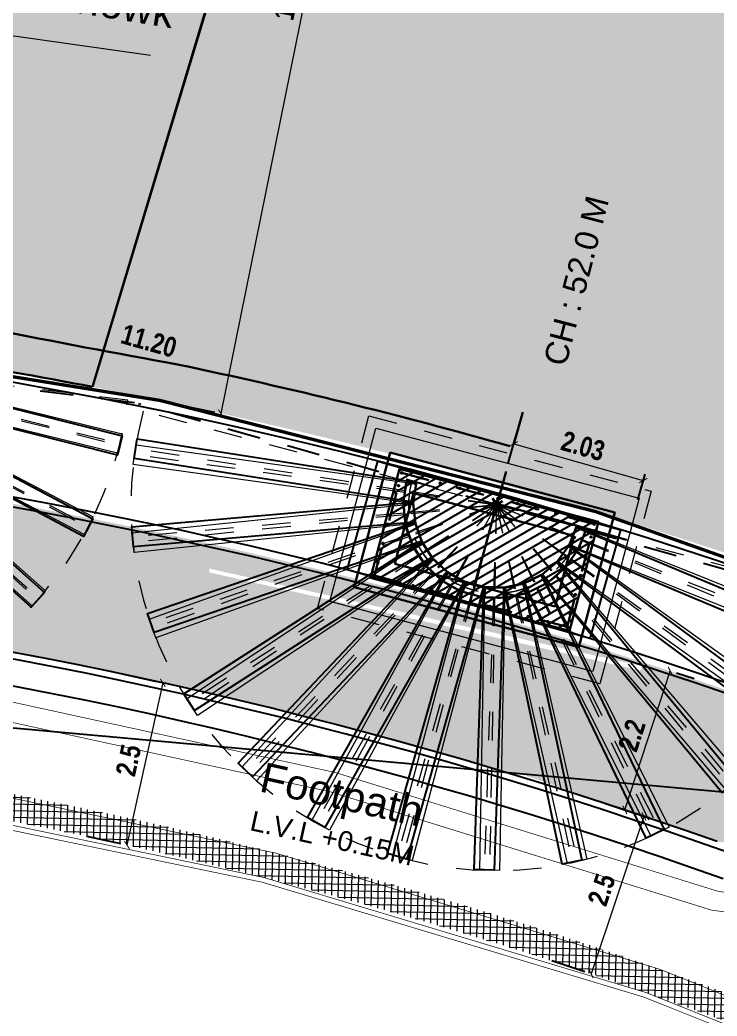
# Model space of a CAD drawing. Header units: metres. Extents: x 6 to 601, y -20 to 118.
# Drawn here: x 285.527 to 287.967, y 51.945 to 55.432 of the extents above; entities that cross this region are included whole.
import ezdxf

# ---------------------------------------------------------------- set-up
doc = ezdxf.new("R2010")
doc.units = ezdxf.units.M
doc.header["$MEASUREMENT"] = 0
for name, pattern in [('CENTER', [2, 1.25, -0.25, 0.25, -0.25]), ('DASHED', [0.75, 0.5, -0.25]), ('DASHED2', [0.375, 0.25, -0.125]), ('HIDDEN', [0.375, 0.25, -0.125])]:
    doc.linetypes.add(name, pattern=pattern)
for name, color, linetype, lineweight in [('base plate', 40, 'Continuous', 30), ('boult', 142, 'Continuous', 30), ('DASHED LINE', 8, 'DASHED2', 5), ('EXISTING ROAD', 7, 'Continuous', 5), ('foundation wall and slab', 7, 'Continuous', 30), ('PDA_Tactile band', 250, 'Continuous', 30)]:
    doc.layers.add(name, color=color, linetype=linetype, lineweight=lineweight)
for name, color, linetype in [('CENTER LINE', 6, 'CENTER'), ('F.B.', 60, 'Continuous'), ('HATCH', 8, 'Continuous'), ('HATH', 11, 'Continuous'), ('PDA_Hatch 2_Black Electrical Band Blocks_100x100x60mm', 253, 'Continuous'), ('PDA_Kerb Edge', 7, 'Continuous'), ('PDA_Text', 19, 'Continuous'), ('PDA_Utility Band', 7, 'Continuous')]:
    doc.layers.add(name, color=color, linetype=linetype)
for name, color, linetype, true_color in [('PDA - Dimensions', 7, 'Continuous', 0x000000), ('PDA_Chainage Lines', 7, 'DASHED', 0x636466), ('PDA_Chainage Text', 7, 'Continuous', 0x636466)]:
    doc.layers.add(name, color=color, linetype=linetype, true_color=true_color)
doc.styles.add('AR', font='arial.ttf')
doc.styles.add('ARIAL', font='arialbd.ttf', dxfattribs={"width": 0.8})
doc.styles.add('RS', font='RomanS')
doc.styles.get("Standard").update_dxf_attribs({"font": 'arial.ttf'})
doc.dimstyles.new('PDA_Dimentions', dxfattribs={"dimtxt": 0.3, "dimasz": 0.1, "dimexe": 0.075, "dimexo": 0.625, "dimgap": 0.1, "dimtad": 1, "dimdsep": 46, "dimtxsty": 'ARIAL', "dimblk": 'ARCHTICK', "dimcen": 0.09, "dimadec": 0, "dimazin": 0, "dimtfac": 1, "dimtmove": 1, "dimatfit": 3, "dimldrblk": 'ARCHTICK', "dimfxl": 1, "dimfxlon": 1, "dimlwd": 9, "dimarcsym": 0})
doc.dimstyles.get("Standard").update_dxf_attribs({"dimtxt": 0.18, "dimasz": 0.18, "dimexe": 0.18, "dimexo": 0.0625, "dimgap": 0.09, "dimtad": 0, "dimdec": 4, "dimzin": 0, "dimdsep": 46, "dimtxsty": 'Standard', "dimcen": 0.09, "dimadec": 0, "dimazin": 0, "dimtfac": 1, "dimtdec": 4, "dimtofl": 0, "dimtmove": 0, "dimatfit": 3, "dimfxl": 1, "dimtolj": 1, "dimtzin": 0, "dimarcsym": 0})

# ---------------------------------------------------------------- blocks, each defined once
blk = doc.blocks.new('Survey Base')
at = {"layer": 'CENTER LINE', "color": 8, "lineweight": 5, "ltscale": 2}
blk.add_lwpolyline([(9990.753495437828, 9926.798102528162), (9991.018061705803, 9931.446083342527), (9991.532914148022, 9956.941508111537, 0.3172132150365968), (9941.096063581146, 10030.38178720705), (9890.50529859179, 10050.81798229878), (9884.494266879756, 10053.28136159857)], format="xyb", dxfattribs=at)
at = {"layer": 'F.B.', "elevation": 99.5641}
blk.add_lwpolyline([(9979.289, 9962.5649), (9976.7042, 9967.5622), (9966.6793, 9982.9754), (9956.8195, 9996.7873)], dxfattribs=at)
blk = doc.blocks.new('_ArchTick')
at = {"color": 0, "linetype": 'ByBlock', "const_width": 0.15}
blk.add_lwpolyline([(-0.5, -0.5), (0.5, 0.5)], dxfattribs=at)
blk = doc.blocks.new('*D496')
at = {"layer": 'Defpoints', "color": 0, "transparency": 16777216}
for p in [(378.400240824245, 244.9587376485179, 99.60370000000044), (375.8554808308509, 232.3725419631082), (375.8554808308509, 232.3725419631082)]:
    blk.add_point(p, dxfattribs=at)
at = {"layer": 'PDA - Dimensions', "color": 0, "lineweight": 9, "transparency": 16777216}
blk.add_line((378.400240824245, 244.9587376485179), (375.8554808308509, 232.3725419631082), dxfattribs=at)
at = {"layer": 'PDA - Dimensions', "color": 0, "lineweight": -2, "transparency": 16777216}
for p, q in [((377.7876368542196, 245.0825979565633), (378.3022241890409, 244.9785552978051)), ((375.2428768608255, 232.4964022711536), (375.7574641956468, 232.3923596123955))]:
    blk.add_line(p, q, dxfattribs=at)
at = {"layer": 'PDA - Dimensions', "color": 0, "lineweight": 9, "transparency": 16777216, "xscale": 0.1, "yscale": 0.1, "zscale": 0.1}
for p, rotation in [((378.400240824245, 244.9587376485179), 78.56965448201636), ((375.8554808308509, 232.3725419631082), 258.5696544820163)]:
    blk.add_blockref('_ArchTick', p, dxfattribs=dict(at, rotation=rotation))
at = {"layer": 'PDA - Dimensions', "color": 0, "transparency": 16777216, "insert": (376.8796099636239, 238.7158328015863), "char_height": 0.3, "attachment_point": 5, "rotation": 78.56965448201632, "style": 'ARIAL'}
blk.add_mtext('12.84', dxfattribs=at)
blk = doc.blocks.new('*D506')
at = {"layer": 'Defpoints', "color": 0, "transparency": 16777216}
for p in [(374.9802791805869, 228.3159886190114), (374.4406231055727, 225.8750291545165), (374.4406231055727, 225.8750291545165)]:
    blk.add_point(p, dxfattribs=at)
at = {"layer": 'PDA - Dimensions', "color": 0, "lineweight": -2, "transparency": 16777216}
for p, q in [((374.3700154788846, 228.4509079074202), (374.8826369883145, 228.3375757051568)), ((373.8303594038705, 226.0099484429253), (374.3429809133003, 225.896616240662))]:
    blk.add_line(p, q, dxfattribs=at)
at = {"layer": 'PDA - Dimensions', "color": 0, "lineweight": 9, "transparency": 16777216}
blk.add_line((374.9802791805869, 228.3159886190114), (374.4406231055727, 225.8750291545165), dxfattribs=at)
at = {"layer": 'PDA - Dimensions', "color": 0, "lineweight": 9, "transparency": 16777216, "xscale": 0.1, "yscale": 0.1, "zscale": 0.1}
for p, rotation in [((374.9802791805869, 228.3159886190114), 77.53337616304817), ((374.4406231055727, 225.8750291545165), 257.5333761630481)]:
    blk.add_blockref('_ArchTick', p, dxfattribs=dict(at, rotation=rotation))
at = {"layer": 'PDA - Dimensions', "color": 0, "transparency": 16777216, "insert": (374.4632485532988, 227.1501613221178), "char_height": 0.3, "attachment_point": 5, "rotation": 77.53337616304813, "style": 'ARIAL'}
blk.add_mtext('2.5', dxfattribs=at)
blk = doc.blocks.new('*D555')
at = {"layer": 'Defpoints', "color": 0, "transparency": 16777216}
for p in [(382.2231998492861, 226.3063542402761), (381.4279729654117, 223.9362944718122), (381.4279729654079, 223.9362944718135)]:
    blk.add_point(p, dxfattribs=at)
at = {"layer": 'PDA - Dimensions', "color": 0, "lineweight": -2, "transparency": 16777216}
for p, q in [((381.6306644810776, 226.5051678148178), (382.128394190369, 226.338164412204)), ((380.8354375972032, 224.1351080463539), (381.3331673064945, 223.9681046437402))]:
    blk.add_line(p, q, dxfattribs=at)
at = {"layer": 'PDA - Dimensions', "color": 0, "lineweight": 9, "transparency": 16777216}
blk.add_line((382.2231998492823, 226.3063542402773), (381.4279729654079, 223.9362944718135), dxfattribs=at)
at = {"layer": 'PDA - Dimensions', "color": 0, "lineweight": 9, "transparency": 16777216, "xscale": 0.1, "yscale": 0.1, "zscale": 0.1}
for p, rotation in [((382.2231998492823, 226.3063542402773), 71.45183630980459), ((381.4279729654079, 223.9362944718135), 251.4518363098046)]:
    blk.add_blockref('_ArchTick', p, dxfattribs=dict(at, rotation=rotation))
at = {"layer": 'PDA - Dimensions', "color": 0, "transparency": 16777216, "insert": (381.5855651228588, 225.2018587715338), "char_height": 0.3, "attachment_point": 5, "rotation": 71.45183630980462, "style": 'ARIAL'}
blk.add_mtext('2.5', dxfattribs=at)
blk = doc.blocks.new('*D551')
at = {"layer": 'Defpoints', "color": 0, "transparency": 16777216}
for p in [(382.3863598795088, 228.569689486596), (382.6198323579122, 228.493358547582), (381.7027069004125, 226.4786087602315)]:
    blk.add_point(p, dxfattribs=at)
at = {"layer": 'PDA_Tactile band', "color": 0, "lineweight": 9, "transparency": 16777216}
blk.add_line((381.936179378816, 226.4022778212175), (382.6198323579122, 228.493358547582), dxfattribs=at)
at = {"layer": 'PDA_Tactile band', "color": 0, "lineweight": -2, "transparency": 16777216}
for p, q in [((382.9804169040441, 228.3754698902618), (382.7148814818378, 228.4622834121685)), ((382.2967639249479, 226.2843891638973), (382.0312285027416, 226.371202685804))]:
    blk.add_line(p, q, dxfattribs=at)
at = {"layer": 'PDA_Tactile band', "color": 0, "lineweight": 9, "transparency": 16777216, "xscale": 0.1, "yscale": 0.1, "zscale": 0.1}
for p, rotation in [((382.6198323579122, 228.493358547582), 71.89548359588375), ((381.936179378816, 226.4022778212175), 251.8954835958838)]:
    blk.add_blockref('_ArchTick', p, dxfattribs=dict(at, rotation=rotation))
at = {"layer": 'PDA_Tactile band', "color": 0, "transparency": 16777216, "insert": (382.0397995373252, 227.5256967979803), "char_height": 0.3, "attachment_point": 5, "rotation": 71.89548359588375, "style": 'ARIAL'}
blk.add_mtext('2.2', dxfattribs=at)
blk = doc.blocks.new('*U448')
blk.add_lwpolyline([(0.05641654661860684, -0.1579309129576671), (0.09249480239503782, 0.1398917850694232), (-0.05641654661849316, 0.1579309129576671), (-0.09249480239498098, -0.139891785069409)], close=True)
blk = doc.blocks.new('*U449')
at = {"color": 0, "linetype": 'ByBlock', "lineweight": -2, "transparency": 16777216}
for p, rotation in [((413.8588475626099, 57.78330548421348), 304.6153846153848), ((414.1554084339013, 57.89595451952702), 290.7692307692309), ((414.4703104639679, 57.93435851669083), 276.9230769230771), ((414.7852526914445, 57.89628557498259), 263.0769230769233), ((415.0819318188385, 57.78394835538489), 249.2307692307695), ((413.5978628899781, 57.60295816322004), 318.4615384615385), ((415.3431059336506, 57.60387548877154), 235.3846153846157), ((413.3876218965387, 57.36539368730702), 332.3076923076924), ((415.5535965456571, 57.36653215561189), 221.5384615384619), ((413.2403430246354, 57.08441844030273), 346.1538461538462), ((415.7011707055906, 57.08571188772127), 207.6923076923081), ((415.7772519396858, 56.77773493832933), 193.8461538461543)]:
    blk.add_blockref('*U448', p, dxfattribs=dict(at, rotation=rotation))
blk.add_blockref('*U448', (413.1645855869664, 56.7763616822596), dxfattribs=at)
blk = doc.blocks.new('*U450')
at = {"layer": 'DASHED LINE'}
blk.add_line((0.690436106006814, -0.08347524936893791), (-0.6904361060068709, 0.08347524936894501), dxfattribs=at)
blk = doc.blocks.new('*U451')
at = {"color": 0, "linetype": 'ByBlock', "lineweight": -2, "transparency": 16777216}
for p, rotation in [((414.3042208211149, 57.293600452492), 290.7692307692309), ((414.470645869143, 57.31389462633893), 276.9230769230771), ((414.6370916214359, 57.29377096745409), 263.0769230769233), ((414.7938848558761, 57.23439898974537), 249.2307692307695), ((414.1474884962126, 57.23406786953098), 304.6153846153847), ((414.9319133195982, 57.13922917674881), 235.3846153846157), ((414.0095576074607, 57.13875669478542), 318.4615384615385), ((415.0431553000037, 57.01379245206759), 221.5384615384619), ((413.898444196755, 57.01320606728951), 332.3076923076924), ((415.1211458175395, 56.86537874219625), 207.692307692308), ((413.8206057716448, 56.86471253315535), 346.1538461538462), ((415.1613523468105, 56.70261331249061), 193.8461538461542)]:
    blk.add_blockref('*U450', p, dxfattribs=dict(at, rotation=rotation))
blk.add_blockref('*U450', (413.7805660184665, 56.70190599683478), dxfattribs=at)
blk = doc.blocks.new('*U452')
blk.add_lwpolyline([(2.095111397620485, -0.4048994177627776), (-2.131111158647741, 0.1070653833203465), (-2.095126483942636, 0.4048994177627776), (2.131111158647684, -0.1070672108780428)])
blk = doc.blocks.new('*U453')
at = {"color": 0, "linetype": 'ByBlock', "lineweight": -2, "transparency": 16777216}
for p, rotation in [((422.636090987239, 59.98795750242099), 276.9230769230771), ((421.8297471062255, 59.88974331678241), 290.7692307692308), ((423.4425081736191, 59.89034704079299), 263.0769230769233), ((424.2021326297007, 59.60258469712863), 249.2307692307694), ((421.0703383060025, 59.60141233535253), 304.6153846153847), ((424.8708177432189, 59.14139417286815), 235.3846153846156), ((420.4019986657002, 59.13972130673158), 318.4615384615385), ((425.4097019659474, 58.53357818492218), 221.5384615384618), ((419.8635696558973, 58.53150203532439), 332.3076923076924), ((425.7874673056259, 57.81446078918896), 207.6923076923079), ((419.4863428135336, 57.81210201439807), 346.1538461538462), ((425.9821594138331, 57.0258344748231), 193.8461538461542)]:
    blk.add_blockref('*U452', p, dxfattribs=dict(at, rotation=rotation))
blk.add_blockref('*U452', (419.2922411915235, 57.02333015825616), dxfattribs=at)
blk = doc.blocks.new('*U454')
at = {"layer": 'DASHED LINE'}
blk.add_line((2.038678879989163, -0.2469656562969931), (-2.03867887998922, 0.2469656562970002), dxfattribs=at)
blk = doc.blocks.new('*U455')
at = {"color": 0, "linetype": 'ByBlock', "lineweight": -2, "transparency": 16777216}
for p, rotation in [((422.6360692458626, 60.06294154116071), 276.9230769230772), ((421.8117811415721, 59.96254325258238), 290.769230769231), ((423.4604319190496, 59.96315738269681), 263.0769230769233), ((424.2369601990038, 59.66898986977994), 249.2307692307695), ((421.035472234634, 59.66779730056104), 304.6153846153848), ((424.9205250846597, 59.1975349490054), 235.3846153846157), ((420.3522587769516, 59.19583324847024), 318.4615384615385), ((425.4714002695203, 58.57619186669973), 221.5384615384619), ((419.8018466513055, 58.57407993149798), 332.3076923076924), ((425.8575708901913, 57.8410708243163), 207.6923076923081), ((419.4162238097715, 57.83867139244531), 346.1538461538462), ((426.0565941138724, 57.03489438478218), 193.8461538461543)]:
    blk.add_blockref('*U454', p, dxfattribs=dict(at, rotation=rotation))
blk.add_blockref('*U454', (419.2178012502176, 57.03234690250072), dxfattribs=at)
blk = doc.blocks.new('tree1')
at = {"linetype": 'DASHED'}
blk.add_line((482.9002406898329, 79.53326005811515), (494.1002406898329, 79.53326005811515), dxfattribs=at)
at = {"color": 1, "lineweight": 30}
for p, q in [((488.4161584743432, 79.61352992475265), (488.5842318650034, 79.45307710396216)), ((488.4258935361611, 79.45539307698962), (488.5721723742903, 79.60859721413729))]:
    blk.add_line(p, q, dxfattribs=at)
blk.add_lwpolyline([(486.6002406898334, 81.08326005811514), (490.4002406898334, 81.08326005811514), (490.4002406898334, 79.38326005811514), (486.6002406898334, 79.38326005811514)], close=True)
at = {"layer": 'DASHED LINE'}
for radius in [1.4, 1.324999999999998, 1.25]:
    blk.add_arc((488.5002406898328, 79.53326005811509), radius, 2.882441545614316e-07, 180.0000002882435, dxfattribs=at)
for name, p in [('*U453', (65.86288834761234, 22.91482931064924)), ('*U455', (65.86288834761234, 22.91482931064924)), ('*U449', (74.02923856535944, 22.91482931064924)), ('*U451', (74.02923856535944, 22.91482931064924))]:
    blk.add_blockref(name, p)
blk = doc.blocks.new('*D513')
at = {"layer": 'Defpoints', "color": 0, "transparency": 16777216}
for p in [(382.2130371447497, 231.3633791423162), (380.0099597244553, 231.0241665907124), (381.9611761321885, 230.4725228204352)]:
    blk.add_point(p, dxfattribs=at)
at = {"layer": 'PDA_Tactile band', "color": 0, "lineweight": -2, "transparency": 16777216}
for p, q in [((380.1799936626165, 231.6255927789296), (380.2890261671223, 232.0112511027082)), ((382.1312100703497, 231.0739490086523), (382.2402425748555, 231.459607332431))]:
    blk.add_line(p, q, dxfattribs=at)
at = {"layer": 'PDA_Tactile band', "color": 0, "lineweight": 9, "transparency": 16777216}
blk.add_line((380.2618207370165, 231.9150229125934), (382.2130371447497, 231.3633791423162), dxfattribs=at)
at = {"layer": 'PDA_Tactile band', "color": 0, "lineweight": 9, "transparency": 16777216, "xscale": 0.1, "yscale": 0.1, "zscale": 0.1}
for p, rotation in [((380.2618207370165, 231.9150229125934), 164.2134536262469), ((382.2130371447497, 231.3633791423162), 344.213453626247)]:
    blk.add_blockref('_ArchTick', p, dxfattribs=dict(at, rotation=rotation))
at = {"layer": 'PDA_Tactile band', "color": 0, "transparency": 16777216, "insert": (381.306305444183, 231.8828237611594), "char_height": 0.3, "attachment_point": 5, "rotation": 344.213453626247, "style": 'ARIAL'}
blk.add_mtext('2.03', dxfattribs=at)
blk = doc.blocks.new('*U457')
blk.add_lwpolyline([(0.05641654661860684, -0.1579309129576671), (0.09249480239503782, 0.1398917850694232), (-0.05641654661849316, 0.1579309129576671), (-0.09249480239498098, -0.139891785069409)], close=True)
blk = doc.blocks.new('*U458')
at = {"layer": 'DASHED LINE'}
blk.add_line((0.690436106006814, -0.08347524936893791), (-0.6904361060068709, 0.08347524936894501), dxfattribs=at)
blk = doc.blocks.new('*U459')
at = {"layer": 'DASHED LINE'}
blk.add_line((2.038678879989163, -0.2469656562969931), (-2.03867887998922, 0.2469656562970002), dxfattribs=at)
blk = doc.blocks.new('zw$CD35')
at = {"lineweight": 9}
for points in [[(5.349329248408637, 1.240885874912236), (5.34814641271695, 5.498005047963202), (5.648146374945398, 5.498182667830654), (5.649329214859524, 1.241048298166129)], [(5.056744048123843, 1.168770098260079), (4.036800280637658, 5.30190205403218), (4.328040281974924, 5.373869202836037), (5.347987690348521, 1.240722493046846)], [(5.650670889520255, 1.24088587659311), (6.668317727734042, 5.374583974583807), (6.959642743504448, 5.302961742893777), (5.941992272602735, 1.169248888864999)], [(4.78991927700249, 1.028729653445479), (2.810490002143346, 4.797671785992625), (3.076044232326041, 4.93724599463435), (5.055480573142426, 1.168290408116425)], [(5.943256090609568, 1.168770103205011), (7.920590667487594, 4.938811618061449), (8.186309985806728, 4.799551958583543), (6.208968350449029, 1.029496985831797)], [(4.564361820873566, 0.8289031820947539), (1.740484273163613, 4.014618274220545), (1.96491968558387, 4.213687997025488), (4.788807313673144, 1.027961532871107)], [(6.210080863293198, 1.028729661367094), (9.03218768054606, 4.216013483789148), (9.256858660483639, 4.017209661743958), (6.434741769172539, 0.829914461693325)], [(4.393180259219304, 0.5809038723831392), (0.8889679373541954, 2.998249742536429), (1.059241161631681, 3.245245770804166), (4.563465992463183, 0.8278912714654438)], [(6.435638321651363, 0.8289031925326706), (9.938506789001229, 3.24819597206648), (10.10907236984906, 3.001401742968779), (6.606191398330043, 0.5821003272995384)], [(4.286323042183334, 0.2991445427502681), (0.3054280290163405, 1.807633835652472), (0.411643404274034, 2.088201658014115), (4.392552628018835, 0.5797069802665272)], [(6.606819886072339, 0.5809038847307477), (10.58687602060565, 2.091605118801258), (10.69342355078553, 1.811163266185682), (6.713353208669001, 0.3004566393736887)], [(4.250000322809683, 2.128089704456215e-08), (0.02377776654145691, 0.5119648223640212), (0.05976244124656205, 0.8097988568064522), (4.286000083836882, 0.2978322281656318)], [(6.713677106251571, 0.2991445562899672), (10.93961451234467, 0.8134577803485636), (10.97595183668705, 0.5156665653244725), (6.749999345289769, 0.001351505324873603)]]:
    blk.add_lwpolyline(points, dxfattribs=at)
at = {"layer": 'DASHED LINE', "lineweight": 9}
blk.add_line((1.587304723216221e-07, 3.637978807091713e-12), (10.99999984127862, 4.609501047525555e-08), dxfattribs=at)
for centre, radius, start, end in [((5.5, 0.001321378349530278), 5.500000000000005, 359.986235134099, 180.0137653460444), ((5.500000075886419, 2.825254341587424e-08), 1.4, 2.882736701088755e-07, 180.0000002882737), ((5.500000075886419, 2.825254341587424e-08), 1.324999999999998, 2.882736701088755e-07, 180.0000002882737), ((5.500000075886419, 2.825254341587424e-08), 1.25, 2.882736701088755e-07, 180.0000002882737)]:
    blk.add_arc(centre, radius, start, end, dxfattribs=at)
at = {"color": 0, "linetype": 'ByBlock', "lineweight": 9}
for name, p, rotation in [('*U459', (5.49871697952824, 3.444510821948228), 276.9230769230772), ('*U459', (4.674428875237709, 3.344112533369895), 290.769230769231), ('*U459', (6.323079652715251, 3.34472666348433), 263.0769230769233), ('*U459', (7.099607932669414, 3.050559150567452), 249.2307692307695), ('*U459', (3.898119968299682, 3.049366581348558), 304.6153846153848), ('*U459', (7.78317281832534, 2.579104229792918), 235.3846153846157), ('*U459', (3.214906510617254, 2.57740252925776), 318.4615384615385), ('*U459', (8.334048003185956, 1.957761147487247), 221.5384615384619), ('*U459', (2.664494384971135, 1.955649212285493), 332.3076923076924), ('*U459', (8.720218623856965, 1.222640105103821), 207.6923076923081), ('*U459', (2.278871543437106, 1.22024067323283), 346.1538461538462), ('*U457', (5.184406385314048, 1.27752380031454), 290.7692307692309), ('*U458', (5.33321877252763, 0.6751697332795175), 290.7692307692309), ('*U457', (5.499308415380654, 1.315927797478345), 276.9230769230771), ('*U458', (5.499643820555718, 0.6954639071264452), 276.9230769230771), ('*U458', (5.666089572848648, 0.6753402482416107), 263.0769230769233), ('*U457', (5.814250642857246, 1.277854855770109), 263.0769230769233), ('*U457', (4.887845514022615, 1.164874765000995), 304.6153846153848), ('*U458', (5.176486447625336, 0.6156371503184985), 304.6153846153847), ('*U458', (5.822882807288863, 0.615968270532882), 249.2307692307695), ('*U457', (6.110929770251232, 1.165517636172403), 249.2307692307695), ('*U457', (4.626860841390851, 0.9845274440075613), 318.4615384615385), ('*U458', (5.960911271010957, 0.5207984575363227), 235.3846153846157), ('*U457', (6.372103885063325, 0.9854447695590594), 235.3846153846157), ('*U459', (8.919241847538103, 0.4164636655697009), 193.8461538461543), ('*U457', (4.416619847951438, 0.746962968094536), 332.3076923076924), ('*U458', (5.038555558873441, 0.5203259755729377), 318.4615384615385), ('*U458', (6.07215325141641, 0.3953617328551076), 221.5384615384619), ('*U457', (6.582594497069863, 0.7481014363994092), 221.5384615384619), ('*U458', (4.9274421481677, 0.394775348077026), 332.3076923076924), ('*U457', (4.26934097604817, 0.4659877210902437), 346.1538461538462), ('*U458', (6.150143768952205, 0.2469480229837657), 207.692307692308), ('*U457', (6.730168657003333, 0.4672811685087908), 207.692307692308), ('*U458', (4.849603723057555, 0.2462818139428649), 346.1538461538462), ('*U458', (6.190350298223223, 0.08418259327812905), 193.8461538461542), ('*U457', (6.80624989109856, 0.1593042191168479), 193.8461538461542)]:
    blk.add_blockref(name, p, dxfattribs=dict(at, rotation=rotation))
for name, p in [('*U459', (2.08044898388323, 0.4139161832882365)), ('*U457', (4.19358353837913, 0.1579309630471144)), ('*U458', (4.809563969879264, 0.08347527762229845))]:
    blk.add_blockref(name, p, dxfattribs=at)
blk = doc.blocks.new('tdim2')
at = {"layer": 'PDA_Text', "color": 18, "lineweight": -3, "true_color": 0x000000, "insert": (8303.143984483755, 11390.23871000985), "char_height": 0.7499999999999986, "width": 9.226051727479193, "attachment_point": 1, "rotation": 8.282240209745398, "style": 'RS'}
blk.add_mtext('{\\fArial|b0|i0|c0|p34;\\H0.6x;Towards Sai chowk}', dxfattribs=at)
at = {"layer": 'PDA - Dimensions', "linetype": 'Continuous', "lineweight": 0}
blk.add_leader([(8302.523815499171, 11389.10812441605), (8308.419856682485, 11390.09842344504)], dimstyle='Standard', override={"dimtxt": 0.2, "dimasz": 0.6, "dimexe": 0, "dimexo": 0, "dimtih": 0, "dimtoh": 0, "dimdec": 1, "dimclre": 256, "dimclrt": 256, "dimtdec": 1, "dimfxl": 5000, "dimfxlon": 1, "dimlwd": 0, "dimlwe": 65535, "dimarcsym": 1}, dxfattribs=at)
blk = doc.blocks.new('site plan')
at = {"true_color": 0xf26722}
h = blk.add_hatch(dxfattribs=at)
h.set_pattern_fill('ANSI31', color=30, scale=0.9999999999999999, angle=-194.9135431849147, style=0)
h.set_pattern_definition([(210.0864568150853, (14098.16873405942, 8591.824951024235), (0.06266327807112965, -0.1081587425101655), [])])
h.paths.add_polyline_path([(378.5428334932094, 231.5396812926265), (378.105319433922, 229.8969453284699), (381.1003881821234, 229.0992610295598), (381.537902241409, 230.7419969937146)])
at = {"layer": 'HATCH', "transparency": 33554539}
h = blk.add_hatch(color=9, dxfattribs=at)
h.dxf.hatch_style = 1
edge = h.paths.add_edge_path()
edge.add_line((398.3203993259576, 223.5948501189359), (398.2467099829537, 223.4641372269434))
edge.add_arc((359.6859929776801, 159.1362964110049), 75.00000000001013, 50.643027904231985, 59.05981801813658, ccw=False)
edge.add_line((407.2472450699024, 217.1270482549116), (420.1046861651594, 205.7425696610298))
edge.add_line((420.1046861651594, 205.7425696610298), (420.8094782192929, 205.0855419844447))
edge.add_line((420.8094782192929, 205.0855419844447), (426.7812055969134, 211.8232616019814))
edge.add_line((426.7812055969134, 211.8232616019814), (425.7956355365113, 213.1024875697058))
edge.add_line((425.7956355365113, 213.1024875697058), (416.1118382745717, 221.7624692343961))
edge.add_line((416.1118382745717, 221.7624692343961), (407.675593800961, 228.7029774813527))
edge.add_line((407.675593800961, 228.7029774813527), (397.9149773290828, 235.6102521388693))
edge.add_line((397.9149773290828, 235.6102521388693), (386.314013544601, 241.8729637314991))
edge.add_line((386.314013544601, 241.8729637314991), (377.9310103320986, 245.1417021162761))
edge.add_line((377.9310103320986, 245.1417021162761), (370.004542349363, 247.1773856186501))
edge.add_line((370.004542349363, 247.1773856186501), (361.3097273447547, 248.3728635135467))
edge.add_line((361.3097273447547, 248.3728635135467), (352.0254405817377, 248.5341186884871))
edge.add_line((352.0254405817377, 248.5341186884871), (343.4882141783619, 247.6993770357221))
edge.add_line((343.4882141783619, 247.6993770357221), (335.9139085503266, 246.2670993457305))
edge.add_line((335.9139085503266, 246.2670993457305), (328.3596033347476, 243.666881654497))
edge.add_line((328.3596033347476, 243.666881654497), (319.6629500633953, 239.6837235734347))
edge.add_line((319.6629500633953, 239.6837235734347), (319.5471197944607, 239.6211706060803))
edge.add_line((319.5471197944607, 239.6211706060803), (321.5574075041695, 235.8133975529236))
edge.add_line((321.5574075041695, 235.8133975529236), (272.7275633488734, 208.0245052619248))
edge.add_line((272.7275633488734, 208.0245052619248), (278.0056757168622, 198.8389367912332))
edge.add_arc((432.4627185270929, -58.34392022211796), 300.0000000253854, 119.65879195034401, 120.98788440321641, ccw=False)
edge.add_line((284.0125765543999, 202.3523692864183), (322.5566917870638, 224.3008189144221))
edge.add_arc((359.6859929776747, 159.1362964110067), 75.00000000000819, 68.39042136316829, 119.67353207975981, ccw=False)
edge.add_line((387.3069919584923, 228.864916182969), (387.3659540972676, 229.0028996805177))
edge.add_arc((359.6859929777474, 159.1362964110758), 75.14999999991836, 59.06286877645181, 68.38737060490178, ccw=False)
edge = h.paths.add_edge_path()
edge.add_arc((349.3010737985187, 183.2254006047624), 81.89159830320767, 61.67163064802283, 66.55978401002817)
edge.add_line((381.8768936897104, 258.3589472471904), (381.8010254331712, 258.3911790539078))
edge.add_arc((359.0054820677524, 203.3172762747963), 59.60513035509366, 54.30315257286412, 67.51493234201462, ccw=False)
edge.add_line((393.7848686451925, 251.723534485518), (393.8556885749858, 251.8566782141697))
edge.add_arc((354.4186595736501, 193.2390454698689), 70.64917639292004, 56.0679491882368, 60.69628579069675)
edge.add_arc((352.3148610210937, 189.4305663229297), 74.99999999976491, 50.555828616822396, 60.71876623491141, ccw=False)
edge.add_line((399.9643149738331, 247.3488668674945), (426.1371010257917, 225.8164850111243))
edge.add_arc((330.8381931213371, 109.9798839230934), 149.9999999980311, 47.181571827729215, 50.55582861685792, ccw=False)
edge.add_line((432.7897821686583, 220.0065783664668), (433.461019319695, 219.3846048124851))
edge.add_line((433.461019319695, 219.3846048124851), (427.140824567834, 212.2303391908226))
edge.add_line((427.140824567834, 212.2303391908226), (427.498951335785, 212.639353591625))
edge.add_line((427.498951335785, 212.639353591625), (426.0958726766057, 213.5047626797495))
edge.add_line((426.0958726766057, 213.5047626797495), (416.4374589846284, 222.1420444422365))
edge.add_line((416.4374589846284, 222.1420444422365), (407.9792388866026, 229.1006320612996))
edge.add_line((407.9792388866026, 229.1006320612996), (398.1791149908786, 236.0358648532401))
edge.add_line((398.1791149908786, 236.0358648532401), (386.524392843321, 242.327597579806))
edge.add_line((386.524392843321, 242.327597579806), (378.0845744193266, 245.6184896078375))
edge.add_line((378.0845744193266, 245.6184896078375), (370.1010999551254, 247.6688135722943))
edge.add_line((370.1010999551254, 247.6688135722943), (361.3482586408572, 248.8722696898985))
edge.add_line((361.3482586408572, 248.8722696898985), (352.0053878903054, 249.0345423873878))
edge.add_line((352.0053878903054, 249.0345423873878), (343.4172933091158, 248.1948270130833))
edge.add_line((343.4172933091158, 248.1948270130833), (335.7854211527811, 246.7516636712244))
edge.add_line((335.7854211527811, 246.7516636712244), (328.1736885489918, 244.1316792765738))
edge.add_line((328.1736885489918, 244.1316792765738), (319.4398125364369, 240.1314727910485))
edge.add_line((319.4398125364369, 240.1314727910485), (319.3136729533489, 240.0633523826655))
edge.add_line((319.3136729533489, 240.0633523826655), (317.364540297036, 243.7552889994367))
edge.add_line((317.364540297036, 243.7552889994367), (289.9088339607588, 228.1428697642787))
edge.add_line((289.9088339607588, 228.1428697642787), (268.2376559472323, 215.8383502484321))
edge.add_line((268.2376559472323, 215.8383502484321), (263.0063138116147, 224.9425238677322))
edge.add_line((263.0063138116147, 224.9425238677322), (284.7185724453229, 237.270365883227))
edge.add_line((284.7185724453229, 237.270365883227), (315.241564482134, 254.6269671723549))
edge.add_arc((352.314861020961, 189.4305663227296), 75.00000000000541, 61.44883574043621, 119.6243021433603, ccw=False)
at = {"layer": 'HATH', "true_color": 0xf27172, "transparency": 33554585}
h = blk.add_hatch(color=11, dxfattribs=at)
h.dxf.hatch_style = 1
h.paths.add_polyline_path([(320.2183406563181, 218.366217542236), (319.1248745907305, 220.2752389875168), (310.4349705215864, 215.3268851186458), (311.5284365871739, 213.417863673365)])
h.paths.add_polyline_path([(311.5284365871739, 213.417863673365), (310.4349705215864, 215.3268851186458), (307.0414936287907, 213.3945134402275), (307.5236307848772, 212.4723057104602), (306.4480625709966, 211.9287478779497), (305.9936874761752, 212.7978537316885), (301.745066452444, 210.3785312497766), (302.8385325180316, 208.4695098044958)])
edge = h.paths.add_edge_path()
edge.add_line((328.4296677561179, 222.7190364596718), (327.4069529185672, 224.6677108240492))
edge.add_arc((359.6859892465218, 159.1363527450176), 73.04994919877548, 116.2236535478946, 121.8392451890467)
edge.add_line((321.1493788477128, 221.1945894015171), (321.3473541324001, 220.842892311839))
edge.add_line((321.3473541324001, 220.842892311839), (320.2991167704022, 220.2003016707204))
edge.add_line((320.2991167704022, 220.2003016707204), (319.9821415198603, 220.7633985910816))
edge.add_line((319.9821415198603, 220.7633985910816), (319.1248745907305, 220.2752389875168))
edge.add_line((319.1248745907305, 220.2752389875168), (320.2183406563181, 218.366217542236))
edge.add_line((320.2183406563181, 218.366217542236), (320.4800653916536, 217.9092869174638))
edge.add_line((320.4800653916536, 217.9092869174638), (321.0861799836639, 218.2274770610129))
edge.add_line((321.0861799836639, 218.2274770610129), (322.7484383081701, 219.1740286392214))
edge.add_line((322.7484383081701, 219.1740286392214), (322.568666301393, 219.4855005339978))
edge.add_arc((359.6859892465363, 159.1363527450048), 70.84994919879458, 116.178059433322, 121.5933046755816, ccw=False)
edge = h.paths.add_edge_path()
edge.add_line((333.3748929330923, 224.919644789843), (333.6969193705772, 225.0857234435462))
edge.add_arc((334.4347133944211, 225.4183784857232), 0.809320331330916, 179.9999999998712, 204.269562490069, ccw=False)
edge.add_arc((334.434713394432, 225.4183784857269), 0.8093203313419508, 25.433687424402194, 180.0000000001288, ccw=False)
edge.add_line((335.1655967799179, 225.7659541976864), (335.319164133738, 225.6691566228073))
edge.add_line((335.319164133738, 225.6691566228073), (334.5582776125848, 227.7285766919467))
edge.add_arc((359.6859892465436, 159.1363527450176), 73.04994919878501, 110.1195353501512, 116.22365354791)
edge.add_line((327.4069529185672, 224.6677108240492), (328.4296677561179, 222.7190364596718))
edge.add_arc((359.6859892465345, 159.1363527450176), 70.84994919878231, 111.79974221706519, 116.1780594333253, ccw=False)
edge = h.paths.add_edge_path()
edge.add_line((342.2451861718819, 228.8993758381548), (341.9913679124929, 230.010857708292))
edge.add_arc((359.6859892465145, 159.1363527450158), 73.04994919877682, 104.0179776856672, 110.1195353501293)
edge.add_line((334.5582776125848, 227.7285766919467), (335.319164133738, 225.6691566228073))
edge.add_line((335.319164133738, 225.6691566228073), (337.3512034506493, 226.3737875928891))
edge.add_line((337.3512034506493, 226.3737875928891), (341.1297056509266, 227.5415857312146))
edge.add_arc((342.3222496390881, 227.6989633651301), 1.202883570158446, 179.9999999995668, 187.5177677271175, ccw=False)
edge.add_arc((342.3222496390845, 227.6989633651392), 1.202883570154881, 93.67320459325839, 180, ccw=False)
edge = h.paths.add_edge_path()
edge.add_line((349.8576937333983, 229.3013006091478), (349.6485693393024, 231.4934206758717))
edge.add_arc((359.6859892465363, 159.1363527450158), 73.04994919878202, 97.89770585364758, 104.0179776856838)
edge.add_line((341.9913679124929, 230.010857708292), (342.2451861718819, 228.8993758381548))
edge.add_arc((342.3222496390881, 227.6989633651392), 1.202883570155186, 19.586042304806483, 93.67320459343131, ccw=False)
edge.add_arc((359.68598924652, 159.1363527450267), 70.8499491987684, 97.97377722949523, 103.24303780509439, ccw=False)
edge = h.paths.add_edge_path()
edge.add_arc((359.6859892465272, 159.136352745023), 73.04994919877363, 91.73767281647326, 97.8977058536413)
edge.add_line((349.6485693393024, 231.4934206758717), (349.8576937333983, 229.3013006091478))
edge.add_arc((359.6859892465345, 159.1363527450085), 70.8499491987886, 91.85280351737799, 97.97377722950478, ccw=False)
edge.add_line((357.3952767594274, 229.9492607333996), (357.4708618212353, 232.1527090525869))
edge = h.paths.add_edge_path()
edge.add_arc((359.6859892465181, 159.1363527450176), 73.04994919877875, 85.51732571178479, 91.737672816466)
edge.add_line((357.4708618212353, 232.1527090525869), (357.3952767594274, 229.9492607333996))
edge.add_arc((359.6859892465327, 159.1363527450303), 70.84994919876677, 85.66974437916059, 91.8528035173772, ccw=False)
edge.add_line((365.0355352164788, 229.7840537648317), (365.3954004104253, 231.9628431321398))
edge = h.paths.add_edge_path()
edge.add_line((381.2659374719551, 228.9260433341879), (380.3749771712955, 226.9442032742991))
edge.add_line((380.3749771712955, 226.9442032742991), (383.3239741264933, 225.9267784981457))
edge.add_line((383.3239741264933, 225.9267784981457), (386.4322336335208, 225.5931215140281))
edge.add_line((386.4322336335208, 225.5931215140281), (386.5888348499011, 227.0519766940415))
edge.add_arc((359.6859892465181, 159.1363527450067), 73.04994919879259, 68.39041182579528, 72.81765991445259)
edge = h.paths.add_edge_path()
edge.add_line((373.3530342965951, 230.8964179452632), (372.713806392785, 228.7782315384084))
edge.add_arc((359.6859892465218, 159.1363527450139), 70.84994919878427, 73.2034922929779, 79.4042178683764, ccw=False)
edge.add_line((380.1597432054405, 226.9636385546346), (380.3749771712955, 226.9442032742991))
edge.add_line((380.3749771712955, 226.9442032742991), (381.2659374719551, 228.9260433341879))
edge.add_arc((359.6859892465382, 159.1363527450194), 73.04994919877457, 72.81765991446463, 79.2168877521504)
edge = h.paths.add_edge_path()
edge.add_arc((359.6859892465291, 159.1363527450176), 73.04994919877797, 79.21688775214366, 85.51732571179333)
edge.add_line((365.3954004104253, 231.9628431321398), (365.0355352164788, 229.7840537648317))
edge.add_arc((359.6859892465272, 159.1363527450212), 70.84994919877612, 79.40421786837959, 85.66974437915673, ccw=False)
edge.add_line((372.713806392785, 228.7782315384084), (373.3530342965951, 230.8964179452632))
h.paths.add_polyline_path([(310.923494897208, 213.1389554578836), (316.8139125163343, 216.3287361864986), (315.9881394632757, 217.8536523343409), (310.0977218441494, 214.6638716057259)])
h.paths.add_polyline_path([(343.5823495006716, 228.3023877659052), (350.1063931373592, 229.8217874667644), (350.0704919440013, 229.8244157762747), (343.5464483073138, 228.3050160754156)])
h.paths.add_polyline_path([(375.6777708302743, 229.9802512298029), (382.1653090026866, 228.5038136520834), (382.2158010329913, 228.5639626645698), (375.6821389608413, 230.037065924631)])
h.paths.add_polyline_path([(367.1642098879856, 230.3911727954364), (367.2283363887491, 231.003910917656), (366.6134815866408, 231.0682589409098), (366.5493550858773, 230.4555208186903)], flags=16)
at = {"layer": 'PDA_Hatch 2_Black Electrical Band Blocks_100x100x60mm', "lineweight": 0, "true_color": 0xc7c8ca, "transparency": 33554687}
h = blk.add_hatch(dxfattribs=at)
h.set_pattern_fill('ANSI37', color=9, scale=0.8, angle=133.7998967713476)
h.set_pattern_definition([(178.7998967713476, (-10425.47564252083, -11325.61845004788), (-0.002094422116805113, -0.09997806457416866), []), (268.7998967713476, (-10425.47564252083, -11325.61845004788), (0.09997806457416866, -0.00209442211680512), [])])
edge = h.paths.add_edge_path()
edge.add_line((347.7407530918281, 227.569146147338), (347.8095829667927, 227.1748361386199))
edge.add_line((347.8095829667927, 227.1748361386199), (350.3262855082285, 227.5190458592806))
edge.add_line((350.3262855082285, 227.5190458592806), (352.6693389038446, 227.1254300983346))
edge.add_arc((359.6861226954861, 159.1378254290939), 68.34873549261611, 55.61938814861401, 95.89245228404423, ccw=False)
edge.add_line((398.2818172705847, 215.5463531860332), (398.5832803502435, 215.8246824438775))
edge.add_arc((359.6861226954898, 159.1378254291194), 68.7487354925921, 55.54302311577162, 95.8472301570886)
edge.add_line((352.6822514553896, 227.528865920418), (350.3324580355657, 227.9236139559252))
edge.add_line((350.3324580355657, 227.9236139559252), (347.7407530918281, 227.569146147338))
h.paths.add_polyline_path([(323.7872577645703, 218.5744585600842), (323.9872107345727, 218.2280212501319), (333.4148939941279, 223.6693903342348), (338.1271212233205, 225.6244533043373), (344.1283642066301, 226.6713553894006), (347.214712542509, 227.093475636455), (347.1458826675425, 227.4877856451712), (344.0668712453225, 227.0666688687088), (338.0147459685832, 226.0108904926619), (333.2375234722058, 224.0288615393929)])
h.paths.add_polyline_path([(323.4675547695424, 217.9280917950746), (323.2676017995454, 218.2745291050251), (320.1050361228572, 216.4491933755489), (297.315886289829, 203.4534835225768), (280.8054578566826, 193.9664390580892), (281.0047444438387, 193.6196179857034), (297.5146046401624, 203.106335936076), (320.3040884773145, 216.1022362580115)])
at = {"color": 30, "true_color": 0xf26722}
for points in [[(378.5963996076625, 231.4736719456978), (378.5601627849228, 231.4833229911219)], [(378.5734556735806, 231.4603790570382), (378.5831067190084, 231.4966158797797)], [(378.5449273653958, 231.2804088910889), (378.508690542656, 231.290059936513)], [(378.5219834313139, 231.2671160024311), (378.5316344767398, 231.3033528251708)], [(378.885785591372, 231.3965990385477), (378.8495487686323, 231.4062500839755)], [(378.8628416572883, 231.3833061498899), (378.872492702716, 231.4195429726315)], [(379.1756801732827, 231.3193906751458), (379.1394433505411, 231.3290417205717)], [(379.1527362391971, 231.306097786488), (379.1623872846249, 231.3423346092295)], [(379.4655747551915, 231.2421823117402), (379.4293379324517, 231.2518333571661)], [(379.4426308211077, 231.2288894230842), (379.4522818665355, 231.2651262458257)], [(379.7554693371021, 231.1649739483382), (379.7192325143606, 231.1746249937642)], [(379.7325254030166, 231.1516810596804), (379.7421764484443, 231.187917882422)], [(378.467719001992, 230.9905143091783), (378.4314821792523, 231.0001653546042)], [(378.4447750679119, 230.9772214205204), (378.454426113336, 231.013458243262)], [(380.0453639190109, 231.0877655849345), (380.009127096273, 231.0974166303604)], [(380.0224199849272, 231.0744726962766), (380.0320710303567, 231.1107095190182)], [(380.3352585009216, 231.0105572215307), (380.29902167818, 231.0202082669566)], [(380.312314566836, 230.9972643328747), (380.3219656122637, 231.0335011556162)], [(380.6251530828304, 230.9333488581287), (380.5889162600906, 230.9429999035528)], [(380.6022091487484, 230.9200559694709), (380.6118601941744, 230.9562927922125)], [(380.915047664741, 230.856140494725), (380.8788108419994, 230.8657915401509)], [(380.8921037306573, 230.8428476060672), (380.9017547760832, 230.8790844288087)], [(378.3905106385864, 230.7006197272694), (378.3542738158485, 230.7102707726935)], [(378.3675667045063, 230.6873268386116), (378.3772177499341, 230.7235636613514)], [(381.2049422466516, 230.7789321313212), (381.1687054239101, 230.7885831767471)], [(381.1819983125679, 230.7656392426652), (381.1916493579956, 230.8018760654068)], [(381.4948368285604, 230.7017237679174), (381.4586000058189, 230.7113748133434)], [(381.4718928944767, 230.6884308792614), (381.4815439399026, 230.724667702003)], [(378.3133022751827, 230.4107251453588), (378.2770654524447, 230.4203761907847)], [(378.2903583411025, 230.397432256701), (378.3000093865303, 230.4336690794426)], [(381.4433645862937, 230.5084607133103), (381.4071277635521, 230.5181117587363)], [(381.4204206522099, 230.4951678246525), (381.4300716976359, 230.5314046473923)], [(381.3432122888062, 230.2052732427419), (381.3528633342321, 230.2415100654853)], [(378.2360939117807, 230.12083056345), (378.1998570890428, 230.1304816088741)], [(378.2131499777006, 230.1075376747922), (378.2228010231265, 230.1437744975319)], [(381.3661562228899, 230.2185661313997), (381.3299194001484, 230.2282171768275)], [(378.1616777354284, 229.9142746201833), (378.1713287808561, 229.9505114429248)], [(381.2660039254042, 229.9153786608331), (381.2756549708283, 229.9516154835728)], [(378.1846216695085, 229.9275675088429), (378.1483848467687, 229.9372185542688)], [(378.4740076532198, 229.8504946016965), (378.4377708304801, 229.8601456471206)], [(378.4510637191379, 229.8372017130368), (378.4607147645638, 229.8734385357784)], [(378.7409583010449, 229.7599933496331), (378.7506093464726, 229.7962301723746)], [(381.2889478594861, 229.9286715494909), (381.2527110367446, 229.9383225949168)], [(378.7639022351286, 229.7732862382945), (378.7276654123871, 229.7829372837205)], [(379.0537968170393, 229.6960778748871), (379.0175599942995, 229.7057289203149)], [(379.0308528829573, 229.6827849862311), (379.0405039283833, 229.7190218089727)], [(379.3207474648661, 229.6055766228274), (379.3303985102921, 229.6418134455671)], [(381.2117394960824, 229.6387769675821), (381.175502673339, 229.6484280130062)], [(381.1887955620005, 229.6254840789225), (381.1984466074264, 229.6617209016658)], [(379.3436913989499, 229.6188695114834), (379.3074545762065, 229.6285205569129)], [(379.6335859808587, 229.5416611480814), (379.597349158119, 229.5513121935073)], [(379.6106420467786, 229.5283682594236), (379.6202930922027, 229.5646050821651)], [(379.9234805627675, 229.4644527846776), (379.8872437400278, 229.4741038301036)], [(379.9005366286874, 229.4511598960198), (379.9101876741115, 229.4873967187596)], [(380.2133751446781, 229.3872444212739), (380.1771383219366, 229.3968954666998)], [(380.190431210598, 229.3739515326179), (380.2000822560221, 229.4101883553594)], [(381.1345311326804, 229.3488823856715), (381.0982943099389, 229.3585334310974)], [(381.1115871985967, 229.3355894970136), (381.1212382440226, 229.3718263197534)], [(380.5032697265888, 229.3100360578719), (380.4670329038472, 229.319687103296)], [(380.4803257925068, 229.2967431692123), (380.489976837931, 229.3329799919538)], [(380.7931643084976, 229.2328276944681), (380.756927485756, 229.2424787398941)], [(380.7702203744175, 229.2195348058085), (380.7798714198416, 229.2557716285501)], [(381.0830588904082, 229.1556193310644), (381.0468220676667, 229.1652703764903)], [(381.0601149563263, 229.1423264424066), (381.0697660017522, 229.1785632651481)]]:
    blk.add_lwpolyline(points, dxfattribs=at)
for centre in [(378.5782811962945, 231.478497468408), (378.5268089540277, 231.2852344138009), (378.867667180004, 231.4014245612598), (379.1575617619128, 231.3242161978578), (379.4474563438234, 231.2470078344541), (379.7373509257322, 231.1697994710503), (378.449600590624, 230.9953398318921), (380.0272455076429, 231.0925911076465), (380.3171400895517, 231.0153827442446), (380.6070346714623, 230.9381743808408), (380.8969292533711, 230.860966017437), (378.3723922272202, 230.7054452499815), (381.1868238352836, 230.7837576540351), (381.4767184171906, 230.7065492906313), (378.2951838638182, 230.4155506680727), (381.4252461749238, 230.5132862360224), (378.2179755004145, 230.1256560861621), (381.34803781152, 230.2233916541154), (378.1665032581404, 229.932393031555), (381.2708294481163, 229.933497072203), (378.4558892418518, 229.8553201244085), (378.7457838237606, 229.7781117610048), (379.0356784056712, 229.7009033976028), (381.1936210847125, 229.643602490296), (379.3255729875782, 229.623695034199), (379.6154675694906, 229.5464866707953), (379.9053621513995, 229.4692783073915), (380.1952567333101, 229.3920699439877), (381.1164127213106, 229.3537079083835), (380.4851513152189, 229.314861580584), (380.7750458971295, 229.2376532171802), (381.0649404790383, 229.1604448537782)]:
    blk.add_circle(centre, 0.0125, dxfattribs=at)
at = {"layer": 'base plate', "color": 30, "true_color": 0xf26722}
blk.add_lwpolyline([(378.5428334932094, 231.5396812926265), (378.105319433922, 229.8969453284699), (381.1003881821234, 229.0992610295598), (381.537902241409, 230.7419969937146), (378.5428334932094, 231.5396812926265)], dxfattribs=at)
at = {"layer": 'boult', "color": 30, "linetype": 'HIDDEN', "ltscale": 0.2, "true_color": 0xf26722}
for points in [[(378.1665032581386, 229.9323930315568), (378.5782811962927, 231.4784974684098)], [(381.4767184171906, 230.7065492906313), (378.5782811962927, 231.4784974684098)], [(381.0649404790383, 229.1604448537782), (381.4767184171906, 230.7065492906313)], [(381.0649404790383, 229.1604448537782), (378.1665032581386, 229.9323930315568)]]:
    blk.add_lwpolyline(points, dxfattribs=at)
at = {"layer": 'CENTER LINE', "color": 1, "lineweight": 30, "ltscale": 2}
blk.add_lwpolyline([(427.1408245676612, 212.2303391906225), (423.651792359844, 215.3126070592007), (403.9344552686525, 231.4838276446026, 0.3172132150365968), (315.0303442925069, 237.2639262833927), (270.5621323308473, 211.7930333829376)], format="xyb", dxfattribs=at)
blk.add_lwpolyline([(427.1408245676612, 212.2303391906225), (423.651792359844, 215.3126070592007), (403.9344552686525, 231.4838276446026, 0.3172132150365968), (315.0303442925069, 237.2639262833927), (270.5621323308473, 211.7930333829376)], format="xyb", dxfattribs=at)
at = {"layer": 'F.B.'}
blk.add_lwpolyline([(391.9435236186619, 225.3394376699543), (386.4179008542214, 226.398537002), (368.1058520448496, 228.0520855053855), (351.1542935542166, 228.8451191671738)], dxfattribs=at)
at = {"layer": 'foundation wall and slab', "color": 30, "linetype": 'HIDDEN', "lineweight": 13, "ltscale": 0.3, "true_color": 0xf26722}
blk.add_lwpolyline([(377.3099297190784, 229.4361251883765), (378.0820133531124, 232.3350710074719), (382.3332919562527, 231.2028171338097), (381.5612083222186, 228.3038713147162)], close=True, dxfattribs=at)
at = {"layer": 'foundation wall and slab', "color": 30, "lineweight": 18, "true_color": 0xf26722}
blk.add_lwpolyline([(377.4934811917319, 229.5424682976281), (378.1883564623658, 232.1515195348147), (382.1497404835955, 231.0964740245581), (381.454865212967, 228.4874227873715)], close=True, dxfattribs=at)
at = {"layer": 'foundation wall and slab', "color": 30, "lineweight": 30, "true_color": 0xf26722}
blk.add_lwpolyline([(378.4010426808709, 231.784416589504), (377.8605841370463, 229.7551545161332), (381.2421789944601, 228.8545257326823), (381.7826375382865, 230.8837878060549)], close=True, dxfattribs=at)
for points in [[(378.4724223792346, 230.1096315469786), (378.7555197117126, 231.1725783473157)], [(381.1707992960964, 230.5293107752095), (378.7555197117126, 231.1725783473157)], [(380.8877019636166, 229.4663639748724), (381.1707992960964, 230.5293107752095)], [(380.8877019636166, 229.4663639748724), (378.4724223792346, 230.1096315469786)]]:
    blk.add_lwpolyline(points, dxfattribs=at)
at = {"layer": 'PDA_Chainage Lines', "lineweight": 30}
blk.add_line((380.0115385907702, 231.0178834337476), (380.4907804343839, 232.724875107584), dxfattribs=at)
at = {"layer": 'PDA_Kerb Edge', "const_width": 0.05}
blk.add_lwpolyline([(500.9658107681171, 130.4998378996952), (472.257589693214, 157.3225561837062), (445.5748307759277, 181.9985591578206), (420.1046861651594, 205.7425696610298), (412.8005596812309, 212.5724841601423), (407.2472450698842, 217.1270482549262, 0.04341988751443857), (396.5175879790841, 224.4695468249738, 0.1019516529437525), (396.3254100638605, 224.5311357294995), (386.5813768057087, 225.5771116985907), (386.8161874320958, 227.7645448906533), (387.6335709252398, 227.6768026314985, 0.8696699362226388), (387.874862775343, 228.637286472529, 0.2295863361468798), (322.5902256446279, 224.3199143373968), (284.012576554298, 202.35236928636, 0.005799324855212804), (278.0056757168622, 198.8389367912332)], format="xyb", dxfattribs=at)
at = {"layer": 'PDA_Kerb Edge'}
blk.add_lwpolyline([(281.0421106789836, 193.5545890345347, 0.01, 0.01, 0), (297.5518643312716, 203.0412457637976, 0.01, 0.01, 0), (320.3414107937861, 216.0371817983741, 0.01, 0.01, 0), (333.4481509669822, 223.6019894832625, 0.01, 0.01, 0), (338.1481915835866, 225.551996331531, 0.01, 0.01, 0), (344.1398941369207, 226.5972341120323, 0.01, 0.01, 0), (350.3251281593584, 227.4431893411602, 0.01, 0.01, 0), (352.6669354844598, 227.0497829109099, 0.01, 0.01, -0.1775941147610507), (398.2394656883316, 215.4844553388903, 0, 0, 0)], format="xyseb", dxfattribs=at)
for centre, radius, start, end in [((359.6859892465272, 159.1363527450212), 74.8499491987757, 67.92302461805953, 119.6440411278452), ((359.6859892465272, 159.1363527450121), 73.14994919878437, 68.41210695691527, 121.8358754215322), ((359.6859892465272, 159.1363527450121), 72.99994919878436, 68.41210695691527, 121.8358754215322), ((359.6859892465272, 159.1363527450176), 70.84994919877909, 70.51047816711642, 121.8392451890467), ((359.6859892465272, 159.1363527450176), 70.74994919877903, 70.32702376425682, 121.8392451890467), ((359.6859892465272, 159.1363527450176), 70.34994919877903, 70.2883870909858, 121.8392451890467)]:
    blk.add_arc(centre, radius, start, end, dxfattribs=at)
at = {"layer": 'PDA_Tactile band'}
for p, q in [((373.9194424567122, 232.7733041987321), (381.6525151286733, 258.4544900844194)), ((381.6675953591421, 258.448078498086), (373.9194424567122, 232.7733041987321))]:
    blk.add_line(p, q, dxfattribs=at)
blk.add_lwpolyline([(369.1413384515527, 234.1235875265211), (370.7255033841357, 233.9177233332266, -0.01638790959776033), (372.4036674717481, 233.6418990620223, 0.00400331812222757), (375.224400338233, 233.106227018181, -0.0171610978386767), (380.2022191953511, 231.881694368074, 0.2639943339115118)], format="xyb", dxfattribs=at)
at = {"layer": 'PDA_Tactile band', "color": 30, "true_color": 0xf26722}
blk.add_lwpolyline([(379.6428063887179, 229.6453381054562), (380.0024315881892, 230.995624424826)], dxfattribs=at)
at = {"layer": 'PDA_Tactile band'}
blk.add_lwpolyline([(380.0097855366093, 231.0116393027365), (380.8999826406289, 230.76947745703), (381.9611761321885, 230.4725228204352)], dxfattribs=at)
at = {"layer": 'PDA_Tactile band', "const_width": 0.01}
blk.add_lwpolyline([(392.9892912374944, 223.933794583987), (383.3465900656629, 225.1756693788884, 0.1299353047588667), (347.6234050634412, 228.2414135974414), (347.6749909148857, 227.9458820425607, -0.1299353057730412), (383.2454042440513, 224.8932487183411), (393.5377418902481, 223.573197495045), (392.9892912374944, 223.933794583987)], format="xyb", dxfattribs=at)
at = {"layer": 'PDA_Tactile band'}
blk.add_arc((359.685992977671, 159.1362964109176), 75.00000000010083, 79.06009377696172, 82.81256232176213, dxfattribs=at)
at = {"layer": 'PDA_Utility Band', "const_width": 0.01}
blk.add_lwpolyline([(347.7407530918263, 227.5691461473416), (350.3324580355602, 227.9236139559234), (352.6822514553896, 227.5288659204161, -0.1776959245534355), (398.5832803502435, 215.8246824438775)], format="xyb", dxfattribs=at)
at = {"layer": 'PDA_Utility Band'}
blk.add_lwpolyline([(281.0047444439006, 193.6196179855924, 0.01, 0.01, 0), (297.5146046404079, 203.1063359361469, 0.01, 0.01, 0), (320.3040884773127, 216.1022362579279, 0.01, 0.01, 0), (333.4148939941224, 223.6693903342311, 0.01, 0.01, 0), (338.1271212233223, 225.6244533043391, 0.01, 0.01, 0), (344.1283642066628, 226.6713553894042, 0.01, 0.01, 0), (350.3262855082321, 227.5190458592806, 0.01, 0.01, 0), (352.6693389038574, 227.1254300983346, 0.01, 0.01, -0.1775557506431738), (398.2818172705847, 215.5463531860314, 0, 0, 0)], format="xyseb", dxfattribs=at)
for name, p, rotation in [('tdim2', (-10974.95948627136, -8125.680899567978), 342.4945007181518), ('tree1', (863.6034722366003, 251.2261921493064), 172.8366200842846), ('tree1', (871.7147394866824, 174.6246527381772), 164.2128242268707)]:
    blk.add_blockref(name, p, dxfattribs=dict(rotation=rotation))
at = {"layer": 'EXISTING ROAD', "rotation": 51.79989677134766}
blk.add_blockref('Survey Base', (2049.792497357163, -13777.89037235985), dxfattribs=at)
at = {"layer": 'PDA_Tactile band', "lineweight": 9}
for p, rotation in [((374.4520711659716, 232.5735212532145), 173.1434524412608), ((385.315330258516, 229.5760218978357), 165.0864568150853)]:
    blk.add_blockref('zw$CD35', p, dxfattribs=dict(at, rotation=rotation))
at = {"layer": 'PDA_Chainage Text', "color": 251, "linetype": 'Continuous', "lineweight": -3, "true_color": 0x636466, "extrusion": (0.003237305592747414, -0.006223512170314763, 0.9999753935716443), "insert": (380.8782264879464, 233.1087754119926), "char_height": 0.3499999999999987, "width": 7.022197755980273, "attachment_point": 4, "text_direction": (0.2510738938834783, 0.9679538941186583, 0.005211398153384474), "style": 'AR'}
blk.add_mtext('CH : 52.0 M', dxfattribs=at)
at = {"layer": 'PDA_Tactile band', "insert": (374.7713443889315, 233.465314212357), "char_height": 0.3, "attachment_point": 5, "rotation": 344.213453626247, "style": 'ARIAL'}
blk.add_mtext('11.20', dxfattribs=at)
at = {"layer": 'PDA_Text', "color": 18, "lineweight": -3, "true_color": 0x000000, "insert": (374.5281572959011, 227.5635461002257), "char_height": 0.7499999999999983, "width": 6.545947392910457, "attachment_point": 1, "rotation": 347.53121473507053, "style": 'RS'}
blk.add_mtext('\\pxsm1,qc;{\\fArial|b0|i0|c0|p34;\\H0.6x;Footpath\\P\\H0.66667x;L.V.L +0.15M}', dxfattribs=at)
at = {"layer": 'PDA - Dimensions'}
for p1, p2, distance, picture, middle in [((378.400240824245, 244.9587376485179, 99.60370000000044), (375.8554808308509, 232.3725419631082), 0, '*D496', (376.8796099636239, 238.7158328015863)), ((374.9802791805869, 228.3159886190115), (374.4406231055727, 225.8750291545166), 1.8386011405577622e-14, '*D506', (374.4632485532988, 227.1501613221178)), ((382.2231998492862, 226.3063542402761), (381.4279729654118, 223.9362944718123), -4.10725623519282e-12, '*D555', (381.5855651228588, 225.2018587715338))]:
    dim = blk.add_aligned_dim(p1=p1, p2=p2, distance=distance, dimstyle='PDA_Dimentions', dxfattribs=at)
    dim.commit()
    dim.dimension.update_dxf_attribs({"geometry": picture, "text_midpoint": middle})
at = {"layer": 'PDA_Tactile band'}
for p1, p2, distance, picture, middle in [((380.0099597244553, 231.0241665907124), (381.9611761321885, 230.4725228204352), 0.9257747868049433, '*D513', (381.306305444183, 231.8828237611594)), ((381.7027069004125, 226.4786087602315), (382.3863598795087, 228.569689486596), -0.24563348799099516, '*D551', (382.0397995373252, 227.5256967979803))]:
    dim = blk.add_aligned_dim(p1=p1, p2=p2, distance=distance, dimstyle='PDA_Dimentions', dxfattribs=at)
    dim.commit()
    dim.dimension.update_dxf_attribs({"geometry": picture, "text_midpoint": middle})

msp = doc.modelspace()

# ---------------------------------------------------------------- block references
at = {"xscale": 0.232473712272114, "yscale": 0.232473712272114, "zscale": 0.232473712272114}
msp.add_blockref('site plan', (198.8542852977009, 0.03420656743455908, 23.10165670435924), dxfattribs=at)

doc.saveas('drawing.dxf')
